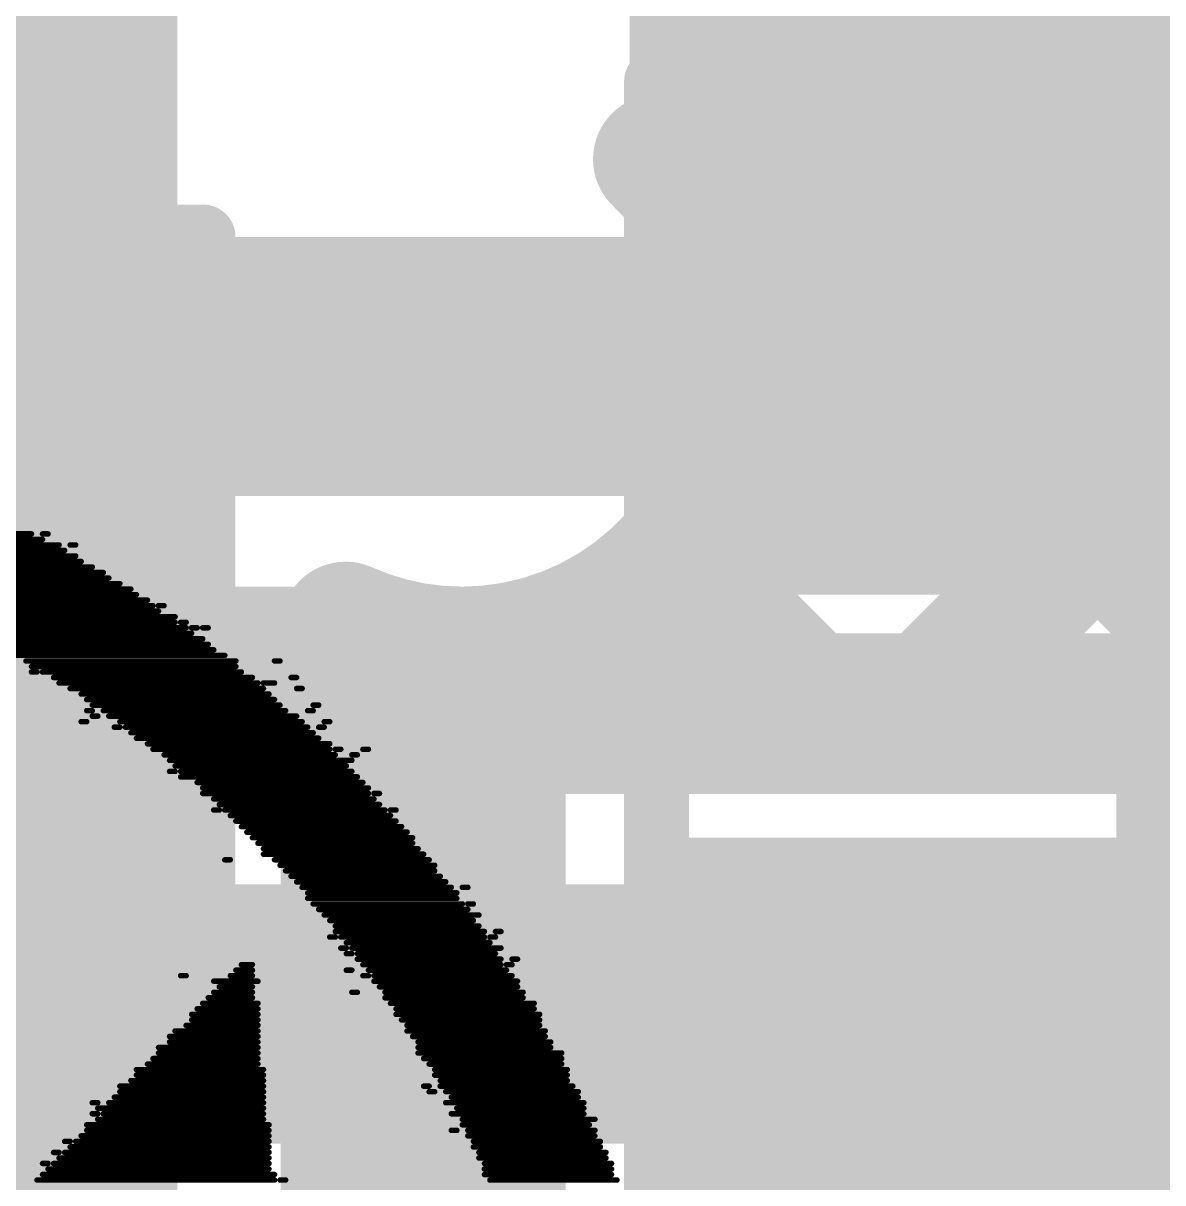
# Model space of a CAD drawing. Header units: millimetres. Extents: x 0.01 to 1.77, y 0.01 to 0.78.
# Drawn here: x 0.7671 to 0.8551, y 0.444 to 0.5335 of the extents above; entities that cross this region are included whole.
import ezdxf

# ---------------------------------------------------------------- set-up
doc = ezdxf.new("R2010")
doc.units = ezdxf.units.MM
doc.header["$MEASUREMENT"] = 0
for name, color, linetype in [('BottomLayer', 5, 'Continuous'), ('BottomOverlay', 54, 'Continuous'), ('TopLayer', 1, 'Continuous'), ('TopOverlay', 2, 'Continuous'), ('TopPaste', 8, 'Continuous'), ('TopSolder', 216, 'Continuous'), ('ViaHoleLayer', 16, 'Continuous')]:
    doc.layers.add(name, color=color, linetype=linetype)

# ---------------------------------------------------------------- blocks, each defined once
blk = doc.blocks.new('LED_0603_34')
at = {"layer": 'TopLayer'}
for points in [[(-0.045669, 0.016142), (-0.013386, 0.016142), (-0.013386, -0.016142), (-0.045669, -0.016142)], [(0.013386, 0.016142), (0.045669, 0.016142), (0.045669, -0.016142), (0.013386, -0.016142)]]:
    blk.add_hatch(color=1, dxfattribs=at).paths.add_polyline_path(points)
at = {"layer": 'TopOverlay'}
blk.add_hatch(color=2, dxfattribs=at).paths.add_polyline_path([(0.071907, 0.021078), (0.049907, 0.021078), (0.049907, -0.020922), (0.071907, -0.020922)])
at = {"layer": 'TopPaste'}
for points in [[(-0.045669, 0.016142), (-0.013386, 0.016142), (-0.013386, -0.016142), (-0.045669, -0.016142)], [(0.013386, 0.016142), (0.045669, 0.016142), (0.045669, -0.016142), (0.013386, -0.016142)]]:
    blk.add_hatch(color=8, dxfattribs=at).paths.add_polyline_path(points)
at = {"layer": 'TopSolder'}
for points in [[(-0.049669, 0.020142), (-0.009386, 0.020142), (-0.009386, -0.020142), (-0.049669, -0.020142)], [(0.009386, 0.020142), (0.049669, 0.020142), (0.049669, -0.020142), (0.009386, -0.020142)]]:
    blk.add_hatch(color=216, dxfattribs=at).paths.add_polyline_path(points)
at = {"layer": 'TopOverlay', "const_width": 0.005}
for points in [[(-0.049, 0.019), (0.049, 0.019)], [(0.049, 0.019), (0.049, -0.019)], [(-0.049, -0.019), (0.049, -0.019)]]:
    blk.add_lwpolyline(points, dxfattribs=at)
at = {"layer": 'TopOverlay', "const_width": 0.0025}
for points in [[(0.04775, 0.019, 1), (0.05025, 0.019, 1)], [(0.04775, 0.019, 1), (0.05025, 0.019, 1)], [(0.04775, -0.019, 1), (0.05025, -0.019, 1)], [(0.04775, -0.019, 1), (0.05025, -0.019, 1)]]:
    blk.add_lwpolyline(points, format="xyb", close=True, dxfattribs=at)
blk = doc.blocks.new('C__0805_47')
at = {"layer": 'TopLayer'}
for points in [[(-0.06, 0.03), (-0.02, 0.03), (-0.02, -0.03), (-0.06, -0.03)], [(0.02, 0.03), (0.06, 0.03), (0.06, -0.03), (0.02, -0.03)]]:
    blk.add_hatch(color=1, dxfattribs=at).paths.add_polyline_path(points)
at = {"layer": 'TopPaste'}
for points in [[(-0.06, 0.03), (-0.02, 0.03), (-0.02, -0.03), (-0.06, -0.03)], [(0.02, 0.03), (0.06, 0.03), (0.06, -0.03), (0.02, -0.03)]]:
    blk.add_hatch(color=8, dxfattribs=at).paths.add_polyline_path(points)
at = {"layer": 'TopSolder'}
for points in [[(-0.062756, 0.032756), (-0.017244, 0.032756), (-0.017244, -0.032756), (-0.062756, -0.032756)], [(0.017244, 0.032756), (0.062756, 0.032756), (0.062756, -0.032756), (0.017244, -0.032756)]]:
    blk.add_hatch(color=216, dxfattribs=at).paths.add_polyline_path(points)
at = {"layer": 'TopOverlay', "const_width": 0.005}
for points in [[(-0.064, 0.034), (-0.024, 0.034)], [(-0.064, -0.034), (-0.064, 0.034)], [(0.024, 0.034), (0.064, 0.034)], [(0.064, -0.034), (0.064, 0.034)], [(-0.064, -0.034), (-0.024, -0.034)], [(0.024, -0.034), (0.064, -0.034)]]:
    blk.add_lwpolyline(points, dxfattribs=at)
at = {"layer": 'TopOverlay', "const_width": 0.0025}
for points in [[(-0.06525, 0.034, 1), (-0.06275, 0.034, 1)], [(-0.06525, 0.034, 1), (-0.06275, 0.034, 1)], [(-0.02525, 0.034, 1), (-0.02275, 0.034, 1)], [(0.02275, 0.034, 1), (0.02525, 0.034, 1)], [(0.06275, 0.034, 1), (0.06525, 0.034, 1)], [(0.06275, 0.034, 1), (0.06525, 0.034, 1)], [(-0.06525, -0.034, 1), (-0.06275, -0.034, 1)], [(-0.06525, -0.034, 1), (-0.06275, -0.034, 1)], [(-0.02525, -0.034, 1), (-0.02275, -0.034, 1)], [(0.02275, -0.034, 1), (0.02525, -0.034, 1)], [(0.06275, -0.034, 1), (0.06525, -0.034, 1)], [(0.06275, -0.034, 1), (0.06525, -0.034, 1)]]:
    blk.add_lwpolyline(points, format="xyb", close=True, dxfattribs=at)

msp = doc.modelspace()

# ---------------------------------------------------------------- hatches: boundary and pattern name
at = {"layer": 'BottomLayer'}
h = msp.add_hatch(color=5, dxfattribs=at)
edge = h.paths.add_edge_path()
edge.add_arc((0.801, 0.507), 0.007874, 0, 360)
at = {"layer": 'TopLayer'}
for points in [[(0.716, 0.376), (0.779, 0.376), (0.779, 0.665), (0.716, 0.665)], [(0.816, 0.398), (0.855, 0.398), (0.855, 0.468), (0.816, 0.468)]]:
    msp.add_hatch(color=1, dxfattribs=at).paths.add_polyline_path(points)
h = msp.add_hatch(color=1, dxfattribs=at)
edge = h.paths.add_edge_path()
edge.add_arc((0.801, 0.507), 0.007874, 0, 360)
at = {"layer": 'ViaHoleLayer'}
h = msp.add_hatch(color=16, dxfattribs=at)
edge = h.paths.add_edge_path()
edge.add_arc((0.801, 0.507), 0.005906, 0, 360)

# ---------------------------------------------------------------- linework, layer by layer
at = {"layer": 'BottomLayer'}
for points, const_width in [([(0.8161, 0.523), (0.873887, 0.523)], 0.01), ([(0.821544, 0.523), (0.865544, 0.479)], 0.01), ([(0.822489, 0.502286), (0.843203, 0.523)], 0.01), ([(0.856899, 0.523), (0.899528, 0.480372)], 0.01), ([(0.834559, 0.479), (0.876223, 0.520664)], 0.01), ([(0.749, 0.507), (0.801, 0.507)], 0.02), ([(0.817139, 0.492049), (0.830189, 0.479)], 0.01), ([(0.758113, 0.485), (0.801, 0.485)], 0.01), ([(0.763848, 0.479), (0.769848, 0.485)], 0.01), ([(0.788833, 0.485), (0.794833, 0.479)], 0.01), ([(0.799203, 0.479), (0.805715, 0.485511)], 0.01), ([(0.752113, 0.479), (0.898156, 0.479)], 0.01), ([(0.748, 0.457), (0.907269, 0.457)], 0.02)]:
    msp.add_lwpolyline(points, dxfattribs=dict(at, const_width=const_width))
for points, const_width in [([(0.8136, 0.523, 1), (0.8186, 0.523, 1)], 0.005), ([(0.8136, 0.523, 1), (0.8186, 0.523, 1)], 0.005), ([(0.819044, 0.523, 1), (0.824044, 0.523, 1)], 0.005), ([(0.840703, 0.523, 1), (0.845703, 0.523, 1)], 0.005), ([(0.854399, 0.523, 1), (0.859399, 0.523, 1)], 0.005), ([(0.796, 0.507, 1), (0.806, 0.507, 1)], 0.01), ([(0.8205, 0.507, 1), (0.8255, 0.507, 1)], 0.005), ([(0.8205, 0.507, 1), (0.8255, 0.507, 1)], 0.005), ([(0.819989, 0.502286, 1), (0.824989, 0.502286, 1)], 0.005), ([(0.814639, 0.492049, 1), (0.819639, 0.492049, 1)], 0.005), ([(0.767348, 0.485, 1), (0.772348, 0.485, 1)], 0.005), ([(0.786334, 0.485, 1), (0.791334, 0.485, 1)], 0.005), ([(0.7985, 0.485, 1), (0.8035, 0.485, 1)], 0.005), ([(0.7985, 0.485, 1), (0.8035, 0.485, 1)], 0.005), ([(0.803215, 0.485511, 1), (0.808214, 0.485511, 1)], 0.005), ([(0.761348, 0.479, 1), (0.766348, 0.479, 1)], 0.005), ([(0.792334, 0.479, 1), (0.797334, 0.479, 1)], 0.005), ([(0.796703, 0.479, 1), (0.801703, 0.479, 1)], 0.005), ([(0.827689, 0.479, 1), (0.832689, 0.479, 1)], 0.005), ([(0.832059, 0.479, 1), (0.837059, 0.479, 1)], 0.005)]:
    msp.add_lwpolyline(points, format="xyb", close=True, dxfattribs=dict(at, const_width=const_width))
at = {"layer": 'BottomLayer', "const_width": 0.01}
for points in [[(0.8161, 0.523, -0.206445), (0.823, 0.507)], [(0.823, 0.507, -0.414214), (0.801, 0.485)]]:
    msp.add_lwpolyline(points, format="xyb", dxfattribs=at)
at = {"layer": 'BottomOverlay', "const_width": 0.000426}
for points in [[(0.742597, 0.494068), (0.767754, 0.494068)], [(0.768607, 0.494068), (0.769033, 0.494068)], [(0.744303, 0.493642), (0.768607, 0.493642)], [(0.746008, 0.493215), (0.769886, 0.493215)], [(0.770739, 0.493215), (0.771165, 0.493215)], [(0.747288, 0.492789), (0.770312, 0.492789)], [(0.748993, 0.492363), (0.771165, 0.492363)], [(0.750272, 0.491936), (0.771591, 0.491936)], [(0.751551, 0.49151), (0.772444, 0.49151)], [(0.752831, 0.491084), (0.773297, 0.491084)], [(0.753683, 0.490657), (0.773723, 0.490657)], [(0.754962, 0.490231), (0.774576, 0.490231)], [(0.756242, 0.489804), (0.775429, 0.489804)], [(0.757094, 0.489378), (0.775855, 0.489378)], [(0.757947, 0.488952), (0.776708, 0.488952)], [(0.7588, 0.488525), (0.777134, 0.488525)], [(0.760079, 0.488099), (0.777561, 0.488099)], [(0.777561, 0.488525), (0.777987, 0.488525)], [(0.760932, 0.487672), (0.77884, 0.487672)], [(0.761784, 0.487246), (0.77884, 0.487246)], [(0.779266, 0.487246), (0.779693, 0.487246)], [(0.762637, 0.48682), (0.779693, 0.48682)], [(0.76349, 0.486393), (0.780119, 0.486393)], [(0.764343, 0.485967), (0.780972, 0.485967)], [(0.780119, 0.48682), (0.780546, 0.48682)], [(0.780972, 0.48682), (0.781398, 0.48682)], [(0.764769, 0.48554), (0.781398, 0.48554)], [(0.765196, 0.485114), (0.781825, 0.485114)], [(0.766475, 0.484688), (0.782677, 0.484688)], [(0.767328, 0.484261), (0.78353, 0.484261)], [(0.786515, 0.484261), (0.786941, 0.484261)], [(0.767754, 0.483835), (0.78353, 0.483835)], [(0.767754, 0.483409), (0.76818, 0.483409)], [(0.768607, 0.483409), (0.783957, 0.483409)], [(0.769459, 0.482982), (0.784809, 0.482982)], [(0.769886, 0.482556), (0.785236, 0.482556)], [(0.785662, 0.482556), (0.786515, 0.482556)], [(0.787794, 0.482982), (0.78822, 0.482982)], [(0.770739, 0.482129), (0.785662, 0.482129)], [(0.771591, 0.481703), (0.786088, 0.481703)], [(0.78822, 0.482129), (0.788647, 0.482129)], [(0.772018, 0.481277), (0.786515, 0.481277)], [(0.772444, 0.48085), (0.786941, 0.48085)], [(0.7895, 0.48085), (0.789926, 0.48085)], [(0.772018, 0.480424), (0.772444, 0.480424)], [(0.772444, 0.479998), (0.772871, 0.479998)], [(0.773297, 0.480424), (0.787367, 0.480424)], [(0.773723, 0.479998), (0.78822, 0.479998)], [(0.789073, 0.480424), (0.7895, 0.480424)], [(0.771591, 0.479571), (0.772018, 0.479571)], [(0.77415, 0.479145), (0.774576, 0.479145)], [(0.774576, 0.479571), (0.788647, 0.479571)], [(0.775003, 0.479145), (0.789073, 0.479145)], [(0.789926, 0.479145), (0.790352, 0.479145)], [(0.790352, 0.479571), (0.790779, 0.479571)], [(0.775429, 0.478718), (0.7895, 0.478718)], [(0.775855, 0.478292), (0.789926, 0.478292)], [(0.776708, 0.477866), (0.790779, 0.477866)], [(0.777134, 0.477439), (0.790779, 0.477439)], [(0.777987, 0.477013), (0.791205, 0.477013)], [(0.791205, 0.477439), (0.791631, 0.477439)], [(0.792484, 0.477013), (0.792911, 0.477013)], [(0.793337, 0.477439), (0.793763, 0.477439)], [(0.778413, 0.476587), (0.792484, 0.476587)], [(0.77884, 0.47616), (0.792058, 0.47616)], [(0.778413, 0.475734), (0.77884, 0.475734)], [(0.779266, 0.475734), (0.792484, 0.475734)], [(0.779266, 0.475307), (0.792911, 0.475307)], [(0.780546, 0.474881), (0.793337, 0.474881)], [(0.780972, 0.474455), (0.793763, 0.474455)], [(0.780972, 0.474028), (0.793763, 0.474028)], [(0.781825, 0.473602), (0.79419, 0.473602)], [(0.79419, 0.474028), (0.794616, 0.474028)], [(0.781825, 0.472749), (0.782251, 0.472749)], [(0.782251, 0.473175), (0.794616, 0.473175)], [(0.782677, 0.472749), (0.795043, 0.472749)], [(0.795469, 0.472749), (0.795895, 0.472749)], [(0.783104, 0.472323), (0.795469, 0.472323)], [(0.78353, 0.471896), (0.795895, 0.471896)], [(0.783957, 0.47147), (0.796322, 0.47147)], [(0.784383, 0.471043), (0.796748, 0.471043)], [(0.784809, 0.470617), (0.797175, 0.470617)], [(0.785236, 0.470191), (0.797175, 0.470191)], [(0.785662, 0.469764), (0.797601, 0.469764)], [(0.785662, 0.469338), (0.798027, 0.469338)], [(0.782677, 0.468911), (0.783104, 0.468911)], [(0.786515, 0.468911), (0.798454, 0.468911)], [(0.786941, 0.468485), (0.79888, 0.468485)], [(0.787367, 0.468059), (0.79888, 0.468059)], [(0.787794, 0.467632), (0.799306, 0.467632)], [(0.78822, 0.467206), (0.799733, 0.467206)], [(0.788647, 0.46678), (0.800159, 0.46678)], [(0.789073, 0.466353), (0.800586, 0.466353)], [(0.801012, 0.46678), (0.801438, 0.46678)], [(0.789073, 0.465927), (0.800586, 0.465927)], [(0.7895, 0.4655), (0.801012, 0.4655)], [(0.801438, 0.4655), (0.801865, 0.4655)], [(0.789926, 0.465074), (0.801438, 0.465074)], [(0.790352, 0.464648), (0.802291, 0.464648)], [(0.790779, 0.464221), (0.801865, 0.464221)], [(0.791205, 0.463795), (0.802291, 0.463795)], [(0.790779, 0.462942), (0.791205, 0.462942)], [(0.791205, 0.463369), (0.802717, 0.463369)], [(0.791631, 0.462942), (0.802717, 0.462942)], [(0.803144, 0.462942), (0.80357, 0.462942)], [(0.80357, 0.463369), (0.803997, 0.463369)], [(0.791631, 0.462089), (0.792058, 0.462089)], [(0.792058, 0.462516), (0.803144, 0.462516)], [(0.792484, 0.462089), (0.803997, 0.462089)], [(0.792058, 0.461663), (0.792484, 0.461663)], [(0.792911, 0.461663), (0.80357, 0.461663)], [(0.792911, 0.461237), (0.803997, 0.461237)], [(0.804849, 0.461237), (0.805276, 0.461237)], [(0.78353, 0.460384), (0.784809, 0.460384)], [(0.783957, 0.46081), (0.784809, 0.46081)], [(0.792058, 0.460384), (0.792484, 0.460384)], [(0.793337, 0.46081), (0.803997, 0.46081)], [(0.793763, 0.460384), (0.804423, 0.460384)], [(0.804423, 0.46081), (0.804849, 0.46081)], [(0.779266, 0.459957), (0.779693, 0.459957)], [(0.781825, 0.459531), (0.785236, 0.459531)], [(0.782251, 0.459105), (0.784809, 0.459105)], [(0.783104, 0.459957), (0.784809, 0.459957)], [(0.793337, 0.459957), (0.793763, 0.459957)], [(0.79419, 0.459957), (0.804849, 0.459957)], [(0.79419, 0.459531), (0.805276, 0.459531)], [(0.794616, 0.459105), (0.805276, 0.459105)], [(0.781398, 0.458252), (0.784809, 0.458252)], [(0.781825, 0.458678), (0.784809, 0.458678)], [(0.792484, 0.458678), (0.792911, 0.458678)], [(0.795043, 0.458678), (0.805702, 0.458678)], [(0.795043, 0.458252), (0.805702, 0.458252)], [(0.780546, 0.457399), (0.785236, 0.457399)], [(0.780972, 0.457825), (0.785236, 0.457825)], [(0.795469, 0.457825), (0.806555, 0.457825)], [(0.795895, 0.457399), (0.806555, 0.457399)], [(0.780119, 0.456973), (0.785236, 0.456973)], [(0.780119, 0.456546), (0.785236, 0.456546)], [(0.795895, 0.456973), (0.806981, 0.456973)], [(0.796322, 0.456546), (0.806981, 0.456546)], [(0.77884, 0.455694), (0.785236, 0.455694)], [(0.779693, 0.45612), (0.785236, 0.45612)], [(0.796748, 0.45612), (0.806981, 0.45612)], [(0.796748, 0.455694), (0.807408, 0.455694)], [(0.778413, 0.455267), (0.785236, 0.455267)], [(0.778413, 0.454841), (0.785236, 0.454841)], [(0.797175, 0.455267), (0.807408, 0.455267)], [(0.797601, 0.454841), (0.807834, 0.454841)], [(0.777561, 0.454414), (0.785236, 0.454414)], [(0.777561, 0.453988), (0.785236, 0.453988)], [(0.797601, 0.454414), (0.807834, 0.454414)], [(0.797601, 0.453988), (0.808687, 0.453988)], [(0.776708, 0.453135), (0.785236, 0.453135)], [(0.777134, 0.453562), (0.785236, 0.453562)], [(0.798027, 0.453562), (0.808687, 0.453562)], [(0.798454, 0.453135), (0.808687, 0.453135)], [(0.775855, 0.452709), (0.785662, 0.452709)], [(0.775855, 0.452282), (0.785662, 0.452282)], [(0.79888, 0.452709), (0.809113, 0.452709)], [(0.79888, 0.452282), (0.809113, 0.452282)], [(0.774576, 0.45143), (0.785662, 0.45143)], [(0.775429, 0.451856), (0.785662, 0.451856)], [(0.798027, 0.45143), (0.798454, 0.45143)], [(0.799306, 0.451856), (0.809113, 0.451856)], [(0.799306, 0.45143), (0.809539, 0.45143)], [(0.772444, 0.450151), (0.772871, 0.450151)], [(0.773723, 0.450151), (0.785662, 0.450151)], [(0.77415, 0.450577), (0.785662, 0.450577)], [(0.774576, 0.451003), (0.785662, 0.451003)], [(0.798454, 0.451003), (0.79888, 0.451003)], [(0.799733, 0.451003), (0.809966, 0.451003)], [(0.799733, 0.450151), (0.810392, 0.450151)], [(0.800159, 0.450577), (0.809966, 0.450577)], [(0.772444, 0.449298), (0.772871, 0.449298)], [(0.772871, 0.449724), (0.785662, 0.449724)], [(0.773297, 0.449298), (0.785662, 0.449298)], [(0.800159, 0.449298), (0.810392, 0.449298)], [(0.800586, 0.449724), (0.810392, 0.449724)], [(0.772018, 0.448445), (0.786088, 0.448445)], [(0.772871, 0.448871), (0.785662, 0.448871)], [(0.801012, 0.448871), (0.811245, 0.448871)], [(0.801012, 0.448445), (0.810819, 0.448445)], [(0.771591, 0.447592), (0.786088, 0.447592)], [(0.772018, 0.448019), (0.786088, 0.448019)], [(0.800159, 0.448019), (0.800586, 0.448019)], [(0.801438, 0.448019), (0.811245, 0.448019)], [(0.801438, 0.447592), (0.811245, 0.447592)], [(0.770312, 0.447166), (0.770739, 0.447166)], [(0.770739, 0.44674), (0.786088, 0.44674)], [(0.771165, 0.447166), (0.786088, 0.447166)], [(0.801865, 0.447166), (0.811671, 0.447166)], [(0.801865, 0.44674), (0.811671, 0.44674)], [(0.769459, 0.446313), (0.769886, 0.446313)], [(0.769886, 0.445887), (0.786088, 0.445887)], [(0.770312, 0.446313), (0.786088, 0.446313)], [(0.802291, 0.446313), (0.812098, 0.446313)], [(0.802291, 0.445887), (0.812098, 0.445887)], [(0.768607, 0.44546), (0.769033, 0.44546)], [(0.769033, 0.445034), (0.786088, 0.445034)], [(0.769459, 0.44546), (0.786088, 0.44546)], [(0.802717, 0.44546), (0.812524, 0.44546)], [(0.802717, 0.445034), (0.812524, 0.445034)], [(0.76818, 0.444181), (0.786515, 0.444181)], [(0.768607, 0.444608), (0.786515, 0.444608)], [(0.786941, 0.444181), (0.787367, 0.444181)], [(0.802717, 0.444608), (0.812524, 0.444608)], [(0.803144, 0.444181), (0.812951, 0.444181)]]:
    msp.add_lwpolyline(points, dxfattribs=at)
at = {"layer": 'BottomOverlay', "const_width": 0.000213}
for points in [[(0.767647, 0.494068, 1), (0.76786, 0.494068, 1)], [(0.7685, 0.494068, 1), (0.768713, 0.494068, 1)], [(0.768926, 0.494068, 1), (0.76914, 0.494068, 1)], [(0.7685, 0.493642, 1), (0.768713, 0.493642, 1)], [(0.769779, 0.493215, 1), (0.769992, 0.493215, 1)], [(0.770632, 0.493215, 1), (0.770845, 0.493215, 1)], [(0.771058, 0.493215, 1), (0.771272, 0.493215, 1)], [(0.770206, 0.492789, 1), (0.770419, 0.492789, 1)], [(0.771058, 0.492363, 1), (0.771272, 0.492363, 1)], [(0.771485, 0.491936, 1), (0.771698, 0.491936, 1)], [(0.772338, 0.49151, 1), (0.772551, 0.49151, 1)], [(0.77319, 0.491084, 1), (0.773404, 0.491084, 1)], [(0.773617, 0.490657, 1), (0.77383, 0.490657, 1)], [(0.77447, 0.490231, 1), (0.774683, 0.490231, 1)], [(0.775322, 0.489804, 1), (0.775536, 0.489804, 1)], [(0.775749, 0.489378, 1), (0.775962, 0.489378, 1)], [(0.776601, 0.488952, 1), (0.776815, 0.488952, 1)], [(0.777028, 0.488525, 1), (0.777241, 0.488525, 1)], [(0.777454, 0.488525, 1), (0.777667, 0.488525, 1)], [(0.777454, 0.488099, 1), (0.777667, 0.488099, 1)], [(0.777881, 0.488525, 1), (0.778094, 0.488525, 1)], [(0.778733, 0.487672, 1), (0.778946, 0.487672, 1)], [(0.778733, 0.487246, 1), (0.778946, 0.487246, 1)], [(0.77916, 0.487246, 1), (0.779373, 0.487246, 1)], [(0.779586, 0.487246, 1), (0.779799, 0.487246, 1)], [(0.779586, 0.48682, 1), (0.779799, 0.48682, 1)], [(0.780012, 0.48682, 1), (0.780226, 0.48682, 1)], [(0.780012, 0.486393, 1), (0.780226, 0.486393, 1)], [(0.780439, 0.48682, 1), (0.780652, 0.48682, 1)], [(0.780865, 0.48682, 1), (0.781079, 0.48682, 1)], [(0.780865, 0.485967, 1), (0.781079, 0.485967, 1)], [(0.781292, 0.48682, 1), (0.781505, 0.48682, 1)], [(0.781292, 0.48554, 1), (0.781505, 0.48554, 1)], [(0.781718, 0.485114, 1), (0.781931, 0.485114, 1)], [(0.767221, 0.484261, 1), (0.767434, 0.484261, 1)], [(0.782571, 0.484688, 1), (0.782784, 0.484688, 1)], [(0.783424, 0.484261, 1), (0.783637, 0.484261, 1)], [(0.786408, 0.484261, 1), (0.786621, 0.484261, 1)], [(0.786835, 0.484261, 1), (0.787048, 0.484261, 1)], [(0.767647, 0.483835, 1), (0.76786, 0.483835, 1)], [(0.767647, 0.483409, 1), (0.76786, 0.483409, 1)], [(0.768074, 0.483409, 1), (0.768287, 0.483409, 1)], [(0.7685, 0.483409, 1), (0.768713, 0.483409, 1)], [(0.783424, 0.483835, 1), (0.783637, 0.483835, 1)], [(0.78385, 0.483409, 1), (0.784063, 0.483409, 1)], [(0.769353, 0.482982, 1), (0.769566, 0.482982, 1)], [(0.769779, 0.482556, 1), (0.769992, 0.482556, 1)], [(0.784703, 0.482982, 1), (0.784916, 0.482982, 1)], [(0.785129, 0.482556, 1), (0.785342, 0.482556, 1)], [(0.785555, 0.482556, 1), (0.785769, 0.482556, 1)], [(0.786408, 0.482556, 1), (0.786621, 0.482556, 1)], [(0.787687, 0.482982, 1), (0.787901, 0.482982, 1)], [(0.788114, 0.482982, 1), (0.788327, 0.482982, 1)], [(0.770632, 0.482129, 1), (0.770845, 0.482129, 1)], [(0.771485, 0.481703, 1), (0.771698, 0.481703, 1)], [(0.785555, 0.482129, 1), (0.785769, 0.482129, 1)], [(0.785982, 0.481703, 1), (0.786195, 0.481703, 1)], [(0.788114, 0.482129, 1), (0.788327, 0.482129, 1)], [(0.78854, 0.482129, 1), (0.788753, 0.482129, 1)], [(0.771911, 0.481277, 1), (0.772124, 0.481277, 1)], [(0.772338, 0.48085, 1), (0.772551, 0.48085, 1)], [(0.786408, 0.481277, 1), (0.786621, 0.481277, 1)], [(0.786835, 0.48085, 1), (0.787048, 0.48085, 1)], [(0.789393, 0.48085, 1), (0.789606, 0.48085, 1)], [(0.789819, 0.48085, 1), (0.790033, 0.48085, 1)], [(0.771911, 0.480424, 1), (0.772124, 0.480424, 1)], [(0.772338, 0.480424, 1), (0.772551, 0.480424, 1)], [(0.772338, 0.479998, 1), (0.772551, 0.479998, 1)], [(0.772764, 0.479998, 1), (0.772977, 0.479998, 1)], [(0.77319, 0.480424, 1), (0.773404, 0.480424, 1)], [(0.773617, 0.479998, 1), (0.77383, 0.479998, 1)], [(0.787261, 0.480424, 1), (0.787474, 0.480424, 1)], [(0.788114, 0.479998, 1), (0.788327, 0.479998, 1)], [(0.788967, 0.480424, 1), (0.78918, 0.480424, 1)], [(0.789393, 0.480424, 1), (0.789606, 0.480424, 1)], [(0.771485, 0.479571, 1), (0.771698, 0.479571, 1)], [(0.771911, 0.479571, 1), (0.772124, 0.479571, 1)], [(0.774043, 0.479145, 1), (0.774256, 0.479145, 1)], [(0.77447, 0.479571, 1), (0.774683, 0.479571, 1)], [(0.77447, 0.479145, 1), (0.774683, 0.479145, 1)], [(0.774896, 0.479145, 1), (0.775109, 0.479145, 1)], [(0.78854, 0.479571, 1), (0.788753, 0.479571, 1)], [(0.788967, 0.479145, 1), (0.78918, 0.479145, 1)], [(0.789819, 0.479145, 1), (0.790033, 0.479145, 1)], [(0.790246, 0.479571, 1), (0.790459, 0.479571, 1)], [(0.790246, 0.479145, 1), (0.790459, 0.479145, 1)], [(0.790672, 0.479571, 1), (0.790885, 0.479571, 1)], [(0.775322, 0.478718, 1), (0.775536, 0.478718, 1)], [(0.775749, 0.478292, 1), (0.775962, 0.478292, 1)], [(0.789393, 0.478718, 1), (0.789606, 0.478718, 1)], [(0.789819, 0.478292, 1), (0.790033, 0.478292, 1)], [(0.776601, 0.477866, 1), (0.776815, 0.477866, 1)], [(0.777028, 0.477439, 1), (0.777241, 0.477439, 1)], [(0.777881, 0.477013, 1), (0.778094, 0.477013, 1)], [(0.790672, 0.477866, 1), (0.790885, 0.477866, 1)], [(0.790672, 0.477439, 1), (0.790885, 0.477439, 1)], [(0.791099, 0.477439, 1), (0.791312, 0.477439, 1)], [(0.791099, 0.477013, 1), (0.791312, 0.477013, 1)], [(0.791525, 0.477439, 1), (0.791738, 0.477439, 1)], [(0.792378, 0.477013, 1), (0.792591, 0.477013, 1)], [(0.792804, 0.477013, 1), (0.793017, 0.477013, 1)], [(0.79323, 0.477439, 1), (0.793443, 0.477439, 1)], [(0.793657, 0.477439, 1), (0.79387, 0.477439, 1)], [(0.778307, 0.476587, 1), (0.77852, 0.476587, 1)], [(0.778733, 0.47616, 1), (0.778946, 0.47616, 1)], [(0.791951, 0.47616, 1), (0.792164, 0.47616, 1)], [(0.792378, 0.476587, 1), (0.792591, 0.476587, 1)], [(0.778307, 0.475734, 1), (0.77852, 0.475734, 1)], [(0.778733, 0.475734, 1), (0.778946, 0.475734, 1)], [(0.77916, 0.475734, 1), (0.779373, 0.475734, 1)], [(0.77916, 0.475307, 1), (0.779373, 0.475307, 1)], [(0.792378, 0.475734, 1), (0.792591, 0.475734, 1)], [(0.792804, 0.475307, 1), (0.793017, 0.475307, 1)], [(0.780439, 0.474881, 1), (0.780652, 0.474881, 1)], [(0.780865, 0.474455, 1), (0.781079, 0.474455, 1)], [(0.79323, 0.474881, 1), (0.793443, 0.474881, 1)], [(0.793657, 0.474455, 1), (0.79387, 0.474455, 1)], [(0.780865, 0.474028, 1), (0.781079, 0.474028, 1)], [(0.781718, 0.473602, 1), (0.781931, 0.473602, 1)], [(0.793657, 0.474028, 1), (0.79387, 0.474028, 1)], [(0.794083, 0.474028, 1), (0.794296, 0.474028, 1)], [(0.794083, 0.473602, 1), (0.794296, 0.473602, 1)], [(0.79451, 0.474028, 1), (0.794723, 0.474028, 1)], [(0.781718, 0.472749, 1), (0.781931, 0.472749, 1)], [(0.782144, 0.473175, 1), (0.782358, 0.473175, 1)], [(0.782144, 0.472749, 1), (0.782358, 0.472749, 1)], [(0.782571, 0.472749, 1), (0.782784, 0.472749, 1)], [(0.79451, 0.473175, 1), (0.794723, 0.473175, 1)], [(0.794936, 0.472749, 1), (0.795149, 0.472749, 1)], [(0.795362, 0.472749, 1), (0.795575, 0.472749, 1)], [(0.795789, 0.472749, 1), (0.796002, 0.472749, 1)], [(0.782997, 0.472323, 1), (0.78321, 0.472323, 1)], [(0.783424, 0.471896, 1), (0.783637, 0.471896, 1)], [(0.795362, 0.472323, 1), (0.795575, 0.472323, 1)], [(0.795789, 0.471896, 1), (0.796002, 0.471896, 1)], [(0.78385, 0.47147, 1), (0.784063, 0.47147, 1)], [(0.784276, 0.471043, 1), (0.784489, 0.471043, 1)], [(0.796215, 0.47147, 1), (0.796428, 0.47147, 1)], [(0.796641, 0.471043, 1), (0.796855, 0.471043, 1)], [(0.784703, 0.470617, 1), (0.784916, 0.470617, 1)], [(0.785129, 0.470191, 1), (0.785342, 0.470191, 1)], [(0.797068, 0.470617, 1), (0.797281, 0.470617, 1)], [(0.797068, 0.470191, 1), (0.797281, 0.470191, 1)], [(0.785555, 0.469764, 1), (0.785769, 0.469764, 1)], [(0.785555, 0.469338, 1), (0.785769, 0.469338, 1)], [(0.797494, 0.469764, 1), (0.797707, 0.469764, 1)], [(0.797921, 0.469338, 1), (0.798134, 0.469338, 1)], [(0.782571, 0.468911, 1), (0.782784, 0.468911, 1)], [(0.782997, 0.468911, 1), (0.78321, 0.468911, 1)], [(0.786408, 0.468911, 1), (0.786621, 0.468911, 1)], [(0.786835, 0.468485, 1), (0.787048, 0.468485, 1)], [(0.787261, 0.468059, 1), (0.787474, 0.468059, 1)], [(0.798347, 0.468911, 1), (0.79856, 0.468911, 1)], [(0.798773, 0.468485, 1), (0.798987, 0.468485, 1)], [(0.798773, 0.468059, 1), (0.798987, 0.468059, 1)], [(0.787687, 0.467632, 1), (0.787901, 0.467632, 1)], [(0.788114, 0.467206, 1), (0.788327, 0.467206, 1)], [(0.7992, 0.467632, 1), (0.799413, 0.467632, 1)], [(0.799626, 0.467206, 1), (0.799839, 0.467206, 1)], [(0.78854, 0.46678, 1), (0.788753, 0.46678, 1)], [(0.788967, 0.466353, 1), (0.78918, 0.466353, 1)], [(0.800053, 0.46678, 1), (0.800266, 0.46678, 1)], [(0.800479, 0.466353, 1), (0.800692, 0.466353, 1)], [(0.800905, 0.46678, 1), (0.801118, 0.46678, 1)], [(0.801332, 0.46678, 1), (0.801545, 0.46678, 1)], [(0.788967, 0.465927, 1), (0.78918, 0.465927, 1)], [(0.789393, 0.4655, 1), (0.789606, 0.4655, 1)], [(0.800479, 0.465927, 1), (0.800692, 0.465927, 1)], [(0.800905, 0.4655, 1), (0.801118, 0.4655, 1)], [(0.801332, 0.4655, 1), (0.801545, 0.4655, 1)], [(0.801758, 0.4655, 1), (0.801971, 0.4655, 1)], [(0.789819, 0.465074, 1), (0.790033, 0.465074, 1)], [(0.790246, 0.464648, 1), (0.790459, 0.464648, 1)], [(0.801332, 0.465074, 1), (0.801545, 0.465074, 1)], [(0.802184, 0.464648, 1), (0.802398, 0.464648, 1)], [(0.790672, 0.464221, 1), (0.790885, 0.464221, 1)], [(0.791099, 0.463795, 1), (0.791312, 0.463795, 1)], [(0.801758, 0.464221, 1), (0.801971, 0.464221, 1)], [(0.802184, 0.463795, 1), (0.802398, 0.463795, 1)], [(0.790672, 0.462942, 1), (0.790885, 0.462942, 1)], [(0.791099, 0.463369, 1), (0.791312, 0.463369, 1)], [(0.791099, 0.462942, 1), (0.791312, 0.462942, 1)], [(0.791525, 0.462942, 1), (0.791738, 0.462942, 1)], [(0.802611, 0.463369, 1), (0.802824, 0.463369, 1)], [(0.802611, 0.462942, 1), (0.802824, 0.462942, 1)], [(0.803037, 0.462942, 1), (0.80325, 0.462942, 1)], [(0.803463, 0.463369, 1), (0.803677, 0.463369, 1)], [(0.803463, 0.462942, 1), (0.803677, 0.462942, 1)], [(0.80389, 0.463369, 1), (0.804103, 0.463369, 1)], [(0.791525, 0.462089, 1), (0.791738, 0.462089, 1)], [(0.791951, 0.462516, 1), (0.792164, 0.462516, 1)], [(0.791951, 0.462089, 1), (0.792164, 0.462089, 1)], [(0.792378, 0.462089, 1), (0.792591, 0.462089, 1)], [(0.803037, 0.462516, 1), (0.80325, 0.462516, 1)], [(0.80389, 0.462089, 1), (0.804103, 0.462089, 1)], [(0.791951, 0.461663, 1), (0.792164, 0.461663, 1)], [(0.792378, 0.461663, 1), (0.792591, 0.461663, 1)], [(0.792804, 0.461663, 1), (0.793017, 0.461663, 1)], [(0.792804, 0.461237, 1), (0.793017, 0.461237, 1)], [(0.803463, 0.461663, 1), (0.803677, 0.461663, 1)], [(0.80389, 0.461237, 1), (0.804103, 0.461237, 1)], [(0.804743, 0.461237, 1), (0.804956, 0.461237, 1)], [(0.805169, 0.461237, 1), (0.805382, 0.461237, 1)], [(0.783424, 0.460384, 1), (0.783637, 0.460384, 1)], [(0.78385, 0.46081, 1), (0.784063, 0.46081, 1)], [(0.784703, 0.46081, 1), (0.784916, 0.46081, 1)], [(0.784703, 0.460384, 1), (0.784916, 0.460384, 1)], [(0.791951, 0.460384, 1), (0.792164, 0.460384, 1)], [(0.792378, 0.460384, 1), (0.792591, 0.460384, 1)], [(0.79323, 0.46081, 1), (0.793443, 0.46081, 1)], [(0.793657, 0.460384, 1), (0.79387, 0.460384, 1)], [(0.80389, 0.46081, 1), (0.804103, 0.46081, 1)], [(0.804316, 0.46081, 1), (0.80453, 0.46081, 1)], [(0.804316, 0.460384, 1), (0.80453, 0.460384, 1)], [(0.804743, 0.46081, 1), (0.804956, 0.46081, 1)], [(0.77916, 0.459957, 1), (0.779373, 0.459957, 1)], [(0.779586, 0.459957, 1), (0.779799, 0.459957, 1)], [(0.781718, 0.459531, 1), (0.781931, 0.459531, 1)], [(0.782144, 0.459105, 1), (0.782358, 0.459105, 1)], [(0.782997, 0.459957, 1), (0.78321, 0.459957, 1)], [(0.784703, 0.459957, 1), (0.784916, 0.459957, 1)], [(0.784703, 0.459105, 1), (0.784916, 0.459105, 1)], [(0.785129, 0.459531, 1), (0.785342, 0.459531, 1)], [(0.79323, 0.459957, 1), (0.793443, 0.459957, 1)], [(0.793657, 0.459957, 1), (0.79387, 0.459957, 1)], [(0.794083, 0.459957, 1), (0.794296, 0.459957, 1)], [(0.794083, 0.459531, 1), (0.794296, 0.459531, 1)], [(0.79451, 0.459105, 1), (0.794723, 0.459105, 1)], [(0.804743, 0.459957, 1), (0.804956, 0.459957, 1)], [(0.805169, 0.459531, 1), (0.805382, 0.459531, 1)], [(0.805169, 0.459105, 1), (0.805382, 0.459105, 1)], [(0.781292, 0.458252, 1), (0.781505, 0.458252, 1)], [(0.781718, 0.458678, 1), (0.781931, 0.458678, 1)], [(0.784703, 0.458678, 1), (0.784916, 0.458678, 1)], [(0.784703, 0.458252, 1), (0.784916, 0.458252, 1)], [(0.792378, 0.458678, 1), (0.792591, 0.458678, 1)], [(0.792804, 0.458678, 1), (0.793017, 0.458678, 1)], [(0.794936, 0.458678, 1), (0.795149, 0.458678, 1)], [(0.794936, 0.458252, 1), (0.795149, 0.458252, 1)], [(0.805596, 0.458678, 1), (0.805809, 0.458678, 1)], [(0.805596, 0.458252, 1), (0.805809, 0.458252, 1)], [(0.780439, 0.457399, 1), (0.780652, 0.457399, 1)], [(0.780865, 0.457825, 1), (0.781079, 0.457825, 1)], [(0.785129, 0.457825, 1), (0.785342, 0.457825, 1)], [(0.785129, 0.457399, 1), (0.785342, 0.457399, 1)], [(0.795362, 0.457825, 1), (0.795575, 0.457825, 1)], [(0.795789, 0.457399, 1), (0.796002, 0.457399, 1)], [(0.806448, 0.457825, 1), (0.806662, 0.457825, 1)], [(0.806448, 0.457399, 1), (0.806662, 0.457399, 1)], [(0.780012, 0.456973, 1), (0.780226, 0.456973, 1)], [(0.780012, 0.456546, 1), (0.780226, 0.456546, 1)], [(0.785129, 0.456973, 1), (0.785342, 0.456973, 1)], [(0.785129, 0.456546, 1), (0.785342, 0.456546, 1)], [(0.795789, 0.456973, 1), (0.796002, 0.456973, 1)], [(0.796215, 0.456546, 1), (0.796428, 0.456546, 1)], [(0.806875, 0.456973, 1), (0.807088, 0.456973, 1)], [(0.806875, 0.456546, 1), (0.807088, 0.456546, 1)], [(0.778733, 0.455694, 1), (0.778946, 0.455694, 1)], [(0.779586, 0.45612, 1), (0.779799, 0.45612, 1)], [(0.785129, 0.45612, 1), (0.785342, 0.45612, 1)], [(0.785129, 0.455694, 1), (0.785342, 0.455694, 1)], [(0.796641, 0.45612, 1), (0.796855, 0.45612, 1)], [(0.796641, 0.455694, 1), (0.796855, 0.455694, 1)], [(0.806875, 0.45612, 1), (0.807088, 0.45612, 1)], [(0.807301, 0.455694, 1), (0.807514, 0.455694, 1)], [(0.778307, 0.455267, 1), (0.77852, 0.455267, 1)], [(0.778307, 0.454841, 1), (0.77852, 0.454841, 1)], [(0.785129, 0.455267, 1), (0.785342, 0.455267, 1)], [(0.785129, 0.454841, 1), (0.785342, 0.454841, 1)], [(0.797068, 0.455267, 1), (0.797281, 0.455267, 1)], [(0.797494, 0.454841, 1), (0.797707, 0.454841, 1)], [(0.807301, 0.455267, 1), (0.807514, 0.455267, 1)], [(0.807727, 0.454841, 1), (0.807941, 0.454841, 1)], [(0.777454, 0.454414, 1), (0.777667, 0.454414, 1)], [(0.777454, 0.453988, 1), (0.777667, 0.453988, 1)], [(0.785129, 0.454414, 1), (0.785342, 0.454414, 1)], [(0.785129, 0.453988, 1), (0.785342, 0.453988, 1)], [(0.797494, 0.454414, 1), (0.797707, 0.454414, 1)], [(0.797494, 0.453988, 1), (0.797707, 0.453988, 1)], [(0.807727, 0.454414, 1), (0.807941, 0.454414, 1)], [(0.80858, 0.453988, 1), (0.808793, 0.453988, 1)], [(0.776601, 0.453135, 1), (0.776815, 0.453135, 1)], [(0.777028, 0.453562, 1), (0.777241, 0.453562, 1)], [(0.785129, 0.453562, 1), (0.785342, 0.453562, 1)], [(0.785129, 0.453135, 1), (0.785342, 0.453135, 1)], [(0.797921, 0.453562, 1), (0.798134, 0.453562, 1)], [(0.798347, 0.453135, 1), (0.79856, 0.453135, 1)], [(0.80858, 0.453562, 1), (0.808793, 0.453562, 1)], [(0.80858, 0.453135, 1), (0.808793, 0.453135, 1)], [(0.775749, 0.452709, 1), (0.775962, 0.452709, 1)], [(0.775749, 0.452282, 1), (0.775962, 0.452282, 1)], [(0.785555, 0.452709, 1), (0.785769, 0.452709, 1)], [(0.785555, 0.452282, 1), (0.785769, 0.452282, 1)], [(0.798773, 0.452709, 1), (0.798987, 0.452709, 1)], [(0.798773, 0.452282, 1), (0.798987, 0.452282, 1)], [(0.809007, 0.452709, 1), (0.80922, 0.452709, 1)], [(0.809007, 0.452282, 1), (0.80922, 0.452282, 1)], [(0.77447, 0.45143, 1), (0.774683, 0.45143, 1)], [(0.775322, 0.451856, 1), (0.775536, 0.451856, 1)], [(0.785555, 0.451856, 1), (0.785769, 0.451856, 1)], [(0.785555, 0.45143, 1), (0.785769, 0.45143, 1)], [(0.797921, 0.45143, 1), (0.798134, 0.45143, 1)], [(0.798347, 0.45143, 1), (0.79856, 0.45143, 1)], [(0.7992, 0.451856, 1), (0.799413, 0.451856, 1)], [(0.7992, 0.45143, 1), (0.799413, 0.45143, 1)], [(0.809007, 0.451856, 1), (0.80922, 0.451856, 1)], [(0.809433, 0.45143, 1), (0.809646, 0.45143, 1)], [(0.772338, 0.450151, 1), (0.772551, 0.450151, 1)], [(0.772764, 0.450151, 1), (0.772977, 0.450151, 1)], [(0.773617, 0.450151, 1), (0.77383, 0.450151, 1)], [(0.774043, 0.450577, 1), (0.774256, 0.450577, 1)], [(0.77447, 0.451003, 1), (0.774683, 0.451003, 1)], [(0.785555, 0.451003, 1), (0.785769, 0.451003, 1)], [(0.785555, 0.450577, 1), (0.785769, 0.450577, 1)], [(0.785555, 0.450151, 1), (0.785769, 0.450151, 1)], [(0.798347, 0.451003, 1), (0.79856, 0.451003, 1)], [(0.798773, 0.451003, 1), (0.798987, 0.451003, 1)], [(0.799626, 0.451003, 1), (0.799839, 0.451003, 1)], [(0.799626, 0.450151, 1), (0.799839, 0.450151, 1)], [(0.800053, 0.450577, 1), (0.800266, 0.450577, 1)], [(0.809859, 0.451003, 1), (0.810072, 0.451003, 1)], [(0.809859, 0.450577, 1), (0.810072, 0.450577, 1)], [(0.810286, 0.450151, 1), (0.810499, 0.450151, 1)], [(0.772338, 0.449298, 1), (0.772551, 0.449298, 1)], [(0.772764, 0.449724, 1), (0.772977, 0.449724, 1)], [(0.772764, 0.449298, 1), (0.772977, 0.449298, 1)], [(0.77319, 0.449298, 1), (0.773404, 0.449298, 1)], [(0.785555, 0.449724, 1), (0.785769, 0.449724, 1)], [(0.785555, 0.449298, 1), (0.785769, 0.449298, 1)], [(0.800053, 0.449298, 1), (0.800266, 0.449298, 1)], [(0.800479, 0.449724, 1), (0.800692, 0.449724, 1)], [(0.810286, 0.449724, 1), (0.810499, 0.449724, 1)], [(0.810286, 0.449298, 1), (0.810499, 0.449298, 1)], [(0.771911, 0.448445, 1), (0.772124, 0.448445, 1)], [(0.772764, 0.448871, 1), (0.772977, 0.448871, 1)], [(0.785555, 0.448871, 1), (0.785769, 0.448871, 1)], [(0.785982, 0.448445, 1), (0.786195, 0.448445, 1)], [(0.800905, 0.448871, 1), (0.801118, 0.448871, 1)], [(0.800905, 0.448445, 1), (0.801118, 0.448445, 1)], [(0.810712, 0.448445, 1), (0.810925, 0.448445, 1)], [(0.811138, 0.448871, 1), (0.811352, 0.448871, 1)], [(0.771485, 0.447592, 1), (0.771698, 0.447592, 1)], [(0.771911, 0.448019, 1), (0.772124, 0.448019, 1)], [(0.785982, 0.448019, 1), (0.786195, 0.448019, 1)], [(0.785982, 0.447592, 1), (0.786195, 0.447592, 1)], [(0.800053, 0.448019, 1), (0.800266, 0.448019, 1)], [(0.800479, 0.448019, 1), (0.800692, 0.448019, 1)], [(0.801332, 0.448019, 1), (0.801545, 0.448019, 1)], [(0.801332, 0.447592, 1), (0.801545, 0.447592, 1)], [(0.811138, 0.448019, 1), (0.811352, 0.448019, 1)], [(0.811138, 0.447592, 1), (0.811352, 0.447592, 1)], [(0.770206, 0.447166, 1), (0.770419, 0.447166, 1)], [(0.770632, 0.447166, 1), (0.770845, 0.447166, 1)], [(0.770632, 0.44674, 1), (0.770845, 0.44674, 1)], [(0.771058, 0.447166, 1), (0.771272, 0.447166, 1)], [(0.785982, 0.447166, 1), (0.786195, 0.447166, 1)], [(0.785982, 0.44674, 1), (0.786195, 0.44674, 1)], [(0.801758, 0.447166, 1), (0.801971, 0.447166, 1)], [(0.801758, 0.44674, 1), (0.801971, 0.44674, 1)], [(0.811565, 0.447166, 1), (0.811778, 0.447166, 1)], [(0.811565, 0.44674, 1), (0.811778, 0.44674, 1)], [(0.769353, 0.446313, 1), (0.769566, 0.446313, 1)], [(0.769779, 0.446313, 1), (0.769992, 0.446313, 1)], [(0.769779, 0.445887, 1), (0.769992, 0.445887, 1)], [(0.770206, 0.446313, 1), (0.770419, 0.446313, 1)], [(0.785982, 0.446313, 1), (0.786195, 0.446313, 1)], [(0.785982, 0.445887, 1), (0.786195, 0.445887, 1)], [(0.802184, 0.446313, 1), (0.802398, 0.446313, 1)], [(0.802184, 0.445887, 1), (0.802398, 0.445887, 1)], [(0.811991, 0.446313, 1), (0.812204, 0.446313, 1)], [(0.811991, 0.445887, 1), (0.812204, 0.445887, 1)], [(0.7685, 0.44546, 1), (0.768713, 0.44546, 1)], [(0.768926, 0.44546, 1), (0.76914, 0.44546, 1)], [(0.768926, 0.445034, 1), (0.76914, 0.445034, 1)], [(0.769353, 0.44546, 1), (0.769566, 0.44546, 1)], [(0.785982, 0.44546, 1), (0.786195, 0.44546, 1)], [(0.785982, 0.445034, 1), (0.786195, 0.445034, 1)], [(0.802611, 0.44546, 1), (0.802824, 0.44546, 1)], [(0.802611, 0.445034, 1), (0.802824, 0.445034, 1)], [(0.812418, 0.44546, 1), (0.812631, 0.44546, 1)], [(0.812418, 0.445034, 1), (0.812631, 0.445034, 1)], [(0.768074, 0.444181, 1), (0.768287, 0.444181, 1)], [(0.7685, 0.444608, 1), (0.768713, 0.444608, 1)], [(0.786408, 0.444608, 1), (0.786621, 0.444608, 1)], [(0.786408, 0.444181, 1), (0.786621, 0.444181, 1)], [(0.786835, 0.444181, 1), (0.787048, 0.444181, 1)], [(0.787261, 0.444181, 1), (0.787474, 0.444181, 1)], [(0.802611, 0.444608, 1), (0.802824, 0.444608, 1)], [(0.803037, 0.444181, 1), (0.80325, 0.444181, 1)], [(0.812418, 0.444608, 1), (0.812631, 0.444608, 1)], [(0.812844, 0.444181, 1), (0.813057, 0.444181, 1)]]:
    msp.add_lwpolyline(points, format="xyb", close=True, dxfattribs=at)
at = {"layer": 'TopLayer'}
for points, const_width in [([(0.832472, 0.507), (0.835, 0.509528)], 0.02), ([(0.801, 0.507), (0.832472, 0.507)], 0.02), ([(0.792, 0.438), (0.792, 0.486925)], 0.01), ([(0.792, 0.471797), (0.805203, 0.485)], 0.01), ([(0.801, 0.485), (0.806858, 0.485)], 0.01), ([(0.806858, 0.481386), (0.806858, 0.485)], 0.01), ([(0.757, 0.483), (0.787, 0.483)], 0.01), ([(0.792, 0.481834), (0.804, 0.469834)], 0.01), ([(0.806858, 0.481386), (0.863142, 0.481386)], 0.01), ([(0.804, 0.48), (0.867, 0.48)], 0.01), ([(0.804, 0.386), (0.804, 0.48)], 0.01), ([(0.791, 0.435441), (0.804, 0.448441)], 0.01), ([(0.792, 0.446478), (0.804, 0.434478)], 0.01)]:
    msp.add_lwpolyline(points, dxfattribs=dict(at, const_width=const_width))
for points, const_width in [([(0.83, 0.509528, 1), (0.84, 0.509528, 1)], 0.01), ([(0.796, 0.507, 1), (0.806, 0.507, 1)], 0.01), ([(0.827472, 0.507, 1), (0.837472, 0.507, 1)], 0.01), ([(0.827472, 0.507, 1), (0.837472, 0.507, 1)], 0.01), ([(0.7895, 0.486925, 1), (0.7945, 0.486925, 1)], 0.005), ([(0.7895, 0.486925, 1), (0.7945, 0.486925, 1)], 0.005), ([(0.7985, 0.485, 1), (0.8035, 0.485, 1)], 0.005), ([(0.7985, 0.485, 1), (0.8035, 0.485, 1)], 0.005), ([(0.802703, 0.485, 1), (0.807703, 0.485, 1)], 0.005), ([(0.804358, 0.485, 1), (0.809358, 0.485, 1)], 0.005), ([(0.804358, 0.485, 1), (0.809358, 0.485, 1)], 0.005), ([(0.7845, 0.483, 1), (0.7895, 0.483, 1)], 0.005), ([(0.7895, 0.481834, 1), (0.7945, 0.481834, 1)], 0.005), ([(0.804358, 0.481386, 1), (0.809358, 0.481386, 1)], 0.005), ([(0.804358, 0.481386, 1), (0.809358, 0.481386, 1)], 0.005), ([(0.8015, 0.48, 1), (0.8065, 0.48, 1)], 0.005), ([(0.8015, 0.48, 1), (0.8065, 0.48, 1)], 0.005), ([(0.7895, 0.471797, 1), (0.7945, 0.471797, 1)], 0.005), ([(0.8015, 0.469834, 1), (0.8065, 0.469834, 1)], 0.005), ([(0.8015, 0.448441, 1), (0.8065, 0.448441, 1)], 0.005), ([(0.7895, 0.446478, 1), (0.7945, 0.446478, 1)], 0.005)]:
    msp.add_lwpolyline(points, format="xyb", close=True, dxfattribs=dict(at, const_width=const_width))
at = {"layer": 'TopLayer', "const_width": 0.01}
msp.add_lwpolyline([(0.801, 0.485, -0.105756), (0.792, 0.486925)], format="xyb", dxfattribs=at)

# ---------------------------------------------------------------- block references
at = {"rotation": 90}
msp.add_blockref('LED_0603_34', (0.835, 0.48), dxfattribs=at)
msp.add_blockref('C__0805_47', (0.717, 0.483))

doc.saveas('drawing.dxf')
